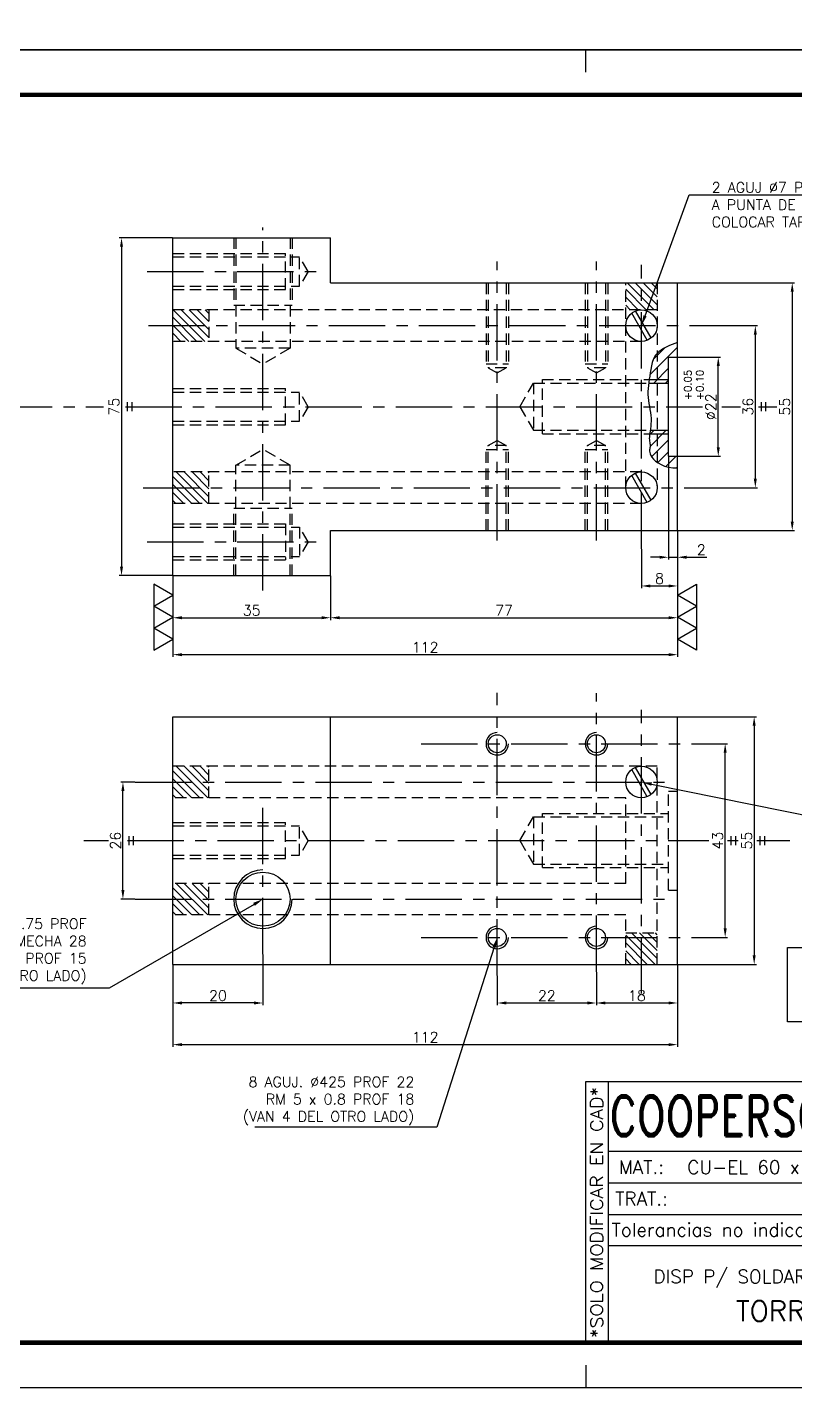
# Model space of a CAD drawing. Extents: x 0 to 3990, y 0 to 1744.
# Drawn here: x 2001 to 2171.4, y 0 to 302 of the extents above; entities that cross this region are included whole.
import ezdxf
from ezdxf import colors
from ezdxf.entities.mleader import LeaderData, LeaderLine
from ezdxf.enums import TextEntityAlignment as Align
from ezdxf.math import Vec2, Vec3

# ---------------------------------------------------------------- set-up
doc = ezdxf.new("R2010")
doc.units = 0
doc.header["$LTSCALE"] = 10
doc.header["$MEASUREMENT"] = 0
doc.linetypes.add('CENTER', pattern=[2, 1.25, -0.25, 0.25, -0.25])
doc.linetypes.add('HIDDEN', pattern=[0.375, 0.25, -0.125])
doc.layers.get('0').update_dxf_attribs({"linetype": 'CONTINUOUS'})
doc.layers.get('DEFPOINTS').update_dxf_attribs({"linetype": 'CONTINUOUS'})
for name, color, linetype in [('0-CO', 3, 'CONTINUOUS'), ('1', 1, 'CENTER'), ('CL', 1, 'CENTER'), ('CO', 3, 'CONTINUOUS'), ('FI', 1, 'CONTINUOUS'), ('OC', 1, 'HIDDEN'), ('RY', 5, 'CONTINUOUS')]:
    doc.layers.add(name, color=color, linetype=linetype)
doc.styles.add('ROMAND', font='ROMAND')
doc.styles.add('ROMANS', font='ROMANS.SHX')
doc.dimstyles.new('1', dxfattribs={"dimtxt": 2.3, "dimasz": 2, "dimexe": 0.5, "dimexo": 0.0625, "dimgap": 0.5, "dimtad": 1, "dimdec": 4, "dimdsep": 46, "dimtxsty": 'ROMANS', "dimcen": -2, "dimclrt": 7, "dimadec": 0, "dimazin": 0, "dimtfac": 0.869565, "dimtdec": 4, "dimtmove": 0, "dimatfit": 3, "dimfxl": 1, "dimtolj": 1, "dimarcsym": 0})
pattern_1 = [(135, (14692.9719, 19673.561), (-0.883883476, -0.883883476), [])]

# ---------------------------------------------------------------- blocks, each defined once
blk = doc.blocks.new('A4G')
blk.add_line((0, 148.5), (9.75, 148.5))
blk.add_lwpolyline([(0, 297), (210, 297), (210, 0), (0, 0)], close=True)
at = {"const_width": 1}
blk.add_lwpolyline([(25, 287), (200, 287), (200, 10), (25, 10)], close=True, dxfattribs=at)
blk = doc.blocks.new('A3G')
for p, q in [((235, 292), (235, 297)), ((235, 5), (235, 0))]:
    blk.add_line(p, q)
blk.add_lwpolyline([(0, 297), (420, 297), (420, 0), (0, 0)], close=True)
at = {"const_width": 1}
blk.add_lwpolyline([(25, 287), (410, 287), (410, 10), (25, 10)], close=True, dxfattribs=at)
blk = doc.blocks.new('*D332')
at = {"layer": 'CO', "color": 0, "lineweight": -2}
for p, q in [((2149.93, 142.96), (2156.42, 142.96)), ((2155.92, 101.96), (2155.92, 140.96)), ((2149.17, 99.96), (2156.42, 99.96))]:
    blk.add_line(p, q, dxfattribs=at)
at = {"layer": 'CO', "color": 0}
for points in [[(2155.59, 140.96), (2156.26, 140.96), (2155.92, 142.96)], [(2155.59, 101.96), (2156.26, 101.96), (2155.92, 99.96)]]:
    blk.add_solid(points, dxfattribs=at)
at = {"layer": 'DEFPOINTS', "color": 0}
for p in [(2149.87, 142.96), (2155.92, 142.96), (2149.11, 99.96)]:
    blk.add_point(p, dxfattribs=at)
at = {"layer": 'CO', "color": 7, "insert": (2154.27, 121.46), "char_height": 2.3, "attachment_point": 5, "rotation": 90, "style": 'ROMANS'}
blk.add_mtext('\\A1;43', dxfattribs=at)
blk = doc.blocks.new('*D333')
at = {"layer": 'CO', "color": 0, "lineweight": -2}
for p, q in [((2145.41, 148.96), (2162.86, 148.96)), ((2162.36, 146.96), (2162.36, 95.96)), ((2145.41, 93.96), (2162.86, 93.96))]:
    blk.add_line(p, q, dxfattribs=at)
at = {"layer": 'CO', "color": 0}
for points in [[(2162.03, 146.96), (2162.69, 146.96), (2162.36, 148.96)], [(2162.03, 95.96), (2162.69, 95.96), (2162.36, 93.96)]]:
    blk.add_solid(points, dxfattribs=at)
at = {"layer": 'DEFPOINTS', "color": 0}
for p in [(2145.35, 148.96), (2145.35, 93.96), (2162.36, 93.96)]:
    blk.add_point(p, dxfattribs=at)
at = {"layer": 'CO', "color": 7, "insert": (2160.71, 121.46), "char_height": 2.3, "attachment_point": 5, "rotation": 90, "style": 'ROMANS'}
blk.add_mtext('\\A1;55', dxfattribs=at)
blk = doc.blocks.new('*D334')
at = {"layer": 'CO', "color": 0, "lineweight": -2}
for p, q in [((2024.93, 134.46), (2021.77, 134.46)), ((2022.27, 110.46), (2022.27, 132.46)), ((2024.93, 108.46), (2021.77, 108.46))]:
    blk.add_line(p, q, dxfattribs=at)
at = {"layer": 'CO', "color": 0}
for points in [[(2021.93, 132.46), (2022.6, 132.46), (2022.27, 134.46)], [(2021.93, 110.46), (2022.6, 110.46), (2022.27, 108.46)]]:
    blk.add_solid(points, dxfattribs=at)
at = {"layer": 'DEFPOINTS', "color": 0}
for p in [(2022.27, 134.46), (2024.99, 134.46), (2024.99, 108.46)]:
    blk.add_point(p, dxfattribs=at)
at = {"layer": 'CO', "color": 7, "insert": (2020.62, 121.46), "char_height": 2.3, "attachment_point": 5, "rotation": 90, "style": 'ROMANS'}
blk.add_mtext('\\A1;26', dxfattribs=at)
blk = doc.blocks.new('*D335')
at = {"layer": 'CO', "color": 0, "lineweight": -2}
for p, q in [((2033.35, 180.21), (2033.35, 170.42)), ((2068.35, 180.21), (2068.35, 170.42)), ((2035.35, 170.92), (2066.35, 170.92))]:
    blk.add_line(p, q, dxfattribs=at)
at = {"layer": 'CO', "color": 0}
for points in [[(2035.35, 171.26), (2035.35, 170.59), (2033.35, 170.92)], [(2066.35, 171.26), (2066.35, 170.59), (2068.35, 170.92)]]:
    blk.add_solid(points, dxfattribs=at)
at = {"layer": 'DEFPOINTS', "color": 0}
for p in [(2033.35, 180.27), (2068.35, 180.27), (2068.35, 170.92)]:
    blk.add_point(p, dxfattribs=at)
at = {"layer": 'CO', "color": 7, "insert": (2050.85, 172.57), "char_height": 2.3, "attachment_point": 5, "style": 'ROMANS'}
blk.add_mtext('\\A1;35', dxfattribs=at)
blk = doc.blocks.new('*D336')
at = {"layer": 'CO', "color": 0, "lineweight": -2}
for p, q in [((2145.35, 190.21), (2145.35, 170.42)), ((2068.35, 180.21), (2068.35, 170.42)), ((2070.35, 170.92), (2143.35, 170.92))]:
    blk.add_line(p, q, dxfattribs=at)
at = {"layer": 'CO', "color": 0}
for points in [[(2070.35, 171.26), (2070.35, 170.59), (2068.35, 170.92)], [(2143.35, 171.26), (2143.35, 170.59), (2145.35, 170.92)]]:
    blk.add_solid(points, dxfattribs=at)
at = {"layer": 'DEFPOINTS', "color": 0}
for p in [(2145.35, 190.27), (2068.35, 180.27), (2145.35, 170.92)]:
    blk.add_point(p, dxfattribs=at)
at = {"layer": 'CO', "color": 7, "insert": (2106.85, 172.57), "char_height": 2.3, "attachment_point": 5, "style": 'ROMANS'}
blk.add_mtext('\\A1;77', dxfattribs=at)
blk = doc.blocks.new('*D337')
at = {"layer": 'CO', "color": 0, "lineweight": -2}
for p, q in [((2145.35, 190.21), (2145.35, 162.23)), ((2033.35, 180.21), (2033.35, 162.23)), ((2035.35, 162.73), (2143.35, 162.73))]:
    blk.add_line(p, q, dxfattribs=at)
at = {"layer": 'CO', "color": 0}
for points in [[(2035.35, 163.06), (2035.35, 162.39), (2033.35, 162.73)], [(2143.35, 163.06), (2143.35, 162.39), (2145.35, 162.73)]]:
    blk.add_solid(points, dxfattribs=at)
at = {"layer": 'DEFPOINTS', "color": 0}
for p in [(2145.35, 190.27), (2033.35, 180.27), (2145.35, 162.73)]:
    blk.add_point(p, dxfattribs=at)
at = {"layer": 'CO', "color": 7, "insert": (2089.35, 164.38), "char_height": 2.3, "attachment_point": 5, "style": 'ROMANS'}
blk.add_mtext('\\A1;112', dxfattribs=at)
blk = doc.blocks.new('*D343')
at = {"layer": 'CO', "color": 0, "lineweight": -2}
for p, q in [((2033.35, 93.89), (2033.35, 84.91)), ((2053.35, 96.16), (2053.35, 84.91)), ((2051.35, 85.41), (2035.35, 85.41))]:
    blk.add_line(p, q, dxfattribs=at)
at = {"layer": 'CO', "color": 0}
for points in [[(2035.35, 85.75), (2035.35, 85.08), (2033.35, 85.41)], [(2051.35, 85.75), (2051.35, 85.08), (2053.35, 85.41)]]:
    blk.add_solid(points, dxfattribs=at)
at = {"layer": 'DEFPOINTS', "color": 0}
for p in [(2033.35, 93.96), (2053.35, 96.22), (2033.35, 85.41)]:
    blk.add_point(p, dxfattribs=at)
at = {"layer": 'CO', "color": 7, "insert": (2043.35, 87.06), "char_height": 2.3, "attachment_point": 5, "style": 'ROMANS'}
blk.add_mtext('\\A1;20', dxfattribs=at)
blk = doc.blocks.new('*D344')
at = {"layer": 'CO', "color": 0, "lineweight": -2}
for p, q in [((2105.35, 91.45), (2105.35, 84.91)), ((2127.35, 92.26), (2127.35, 84.91)), ((2107.35, 85.41), (2125.35, 85.41))]:
    blk.add_line(p, q, dxfattribs=at)
at = {"layer": 'CO', "color": 0}
for points in [[(2107.35, 85.75), (2107.35, 85.08), (2105.35, 85.41)], [(2125.35, 85.75), (2125.35, 85.08), (2127.35, 85.41)]]:
    blk.add_solid(points, dxfattribs=at)
at = {"layer": 'DEFPOINTS', "color": 0}
for p in [(2105.35, 91.51), (2127.35, 92.32), (2127.35, 85.41)]:
    blk.add_point(p, dxfattribs=at)
at = {"layer": 'CO', "color": 7, "insert": (2116.35, 87.06), "char_height": 2.3, "attachment_point": 5, "style": 'ROMANS'}
blk.add_mtext('\\A1;22', dxfattribs=at)
blk = doc.blocks.new('*D345')
at = {"layer": 'CO', "color": 0, "lineweight": -2}
for p, q in [((2145.35, 93.89), (2145.35, 84.91)), ((2127.35, 92.2), (2127.35, 84.91)), ((2129.35, 85.41), (2143.35, 85.41))]:
    blk.add_line(p, q, dxfattribs=at)
at = {"layer": 'CO', "color": 0}
for points in [[(2129.35, 85.75), (2129.35, 85.08), (2127.35, 85.41)], [(2143.35, 85.75), (2143.35, 85.08), (2145.35, 85.41)]]:
    blk.add_solid(points, dxfattribs=at)
at = {"layer": 'DEFPOINTS', "color": 0}
for p in [(2145.35, 93.96), (2127.35, 92.26), (2145.35, 85.41)]:
    blk.add_point(p, dxfattribs=at)
at = {"layer": 'CO', "color": 7, "insert": (2136.35, 87.06), "char_height": 2.3, "attachment_point": 5, "style": 'ROMANS'}
blk.add_mtext('\\A1;18', dxfattribs=at)
blk = doc.blocks.new('*D346')
at = {"layer": 'CO', "color": 0, "lineweight": -2}
for p, q in [((2145.35, 190.15), (2145.35, 177.47)), ((2137.35, 186.18), (2137.35, 177.47)), ((2139.35, 177.97), (2143.35, 177.97))]:
    blk.add_line(p, q, dxfattribs=at)
at = {"layer": 'CO', "color": 0}
for points in [[(2139.35, 178.31), (2139.35, 177.64), (2137.35, 177.97)], [(2143.35, 178.31), (2143.35, 177.64), (2145.35, 177.97)]]:
    blk.add_solid(points, dxfattribs=at)
at = {"layer": 'DEFPOINTS', "color": 0}
for p in [(2145.35, 190.21), (2137.35, 186.25), (2145.35, 177.97)]:
    blk.add_point(p, dxfattribs=at)
at = {"layer": 'CO', "color": 7, "insert": (2141.35, 179.62), "char_height": 2.3, "attachment_point": 5, "style": 'ROMANS'}
blk.add_mtext('\\A1;8', dxfattribs=at)
blk = doc.blocks.new('*D347')
at = {"layer": 'CO', "color": 0, "lineweight": -2}
for p, q in [((2149.73, 235.77), (2163.12, 235.77)), ((2162.62, 201.77), (2162.62, 233.77)), ((2149.73, 199.77), (2163.12, 199.77))]:
    blk.add_line(p, q, dxfattribs=at)
at = {"layer": 'CO', "color": 0}
for points in [[(2162.28, 233.77), (2162.95, 233.77), (2162.62, 235.77)], [(2162.28, 201.77), (2162.95, 201.77), (2162.62, 199.77)]]:
    blk.add_solid(points, dxfattribs=at)
at = {"layer": 'DEFPOINTS', "color": 0}
for p in [(2149.66, 235.77), (2162.62, 235.77), (2149.66, 199.77)]:
    blk.add_point(p, dxfattribs=at)
at = {"layer": 'CO', "color": 7, "insert": (2160.97, 217.77), "char_height": 2.3, "attachment_point": 5, "rotation": 90, "style": 'ROMANS'}
blk.add_mtext('\\A1;36', dxfattribs=at)
blk = doc.blocks.new('*D348')
at = {"layer": 'CO', "color": 0, "lineweight": -2}
for p, q in [((2145.41, 245.27), (2171.31, 245.27)), ((2170.81, 243.27), (2170.81, 192.27)), ((2145.41, 190.27), (2171.31, 190.27))]:
    blk.add_line(p, q, dxfattribs=at)
at = {"layer": 'CO', "color": 0}
for points in [[(2170.47, 243.27), (2171.14, 243.27), (2170.81, 245.27)], [(2170.47, 192.27), (2171.14, 192.27), (2170.81, 190.27)]]:
    blk.add_solid(points, dxfattribs=at)
at = {"layer": 'DEFPOINTS', "color": 0}
for p in [(2145.35, 245.27), (2145.35, 190.27), (2170.81, 190.27)]:
    blk.add_point(p, dxfattribs=at)
at = {"layer": 'CO', "color": 7, "insert": (2169.16, 217.77), "char_height": 2.3, "attachment_point": 5, "rotation": 90, "style": 'ROMANS'}
blk.add_mtext('\\A1;55', dxfattribs=at)
blk = doc.blocks.new('*D349')
at = {"layer": 'CO', "color": 0, "lineweight": -2}
for p, q in [((2033.29, 255.27), (2021.46, 255.27)), ((2021.96, 253.27), (2021.96, 182.27)), ((2033.29, 180.27), (2021.46, 180.27))]:
    blk.add_line(p, q, dxfattribs=at)
at = {"layer": 'CO', "color": 0}
for points in [[(2021.62, 253.27), (2022.29, 253.27), (2021.96, 255.27)], [(2021.62, 182.27), (2022.29, 182.27), (2021.96, 180.27)]]:
    blk.add_solid(points, dxfattribs=at)
at = {"layer": 'DEFPOINTS', "color": 0}
for p in [(2033.35, 255.27), (2021.96, 180.27), (2033.35, 180.27)]:
    blk.add_point(p, dxfattribs=at)
at = {"layer": 'CO', "color": 7, "insert": (2020.31, 217.77), "char_height": 2.3, "attachment_point": 5, "rotation": 90, "style": 'ROMANS'}
blk.add_mtext('\\A1;75', dxfattribs=at)
blk = doc.blocks.new('*D353')
at = {"layer": 'CO', "color": 0, "lineweight": -2}
for p, q in [((2033.35, 93.89), (2033.35, 75.67)), ((2145.35, 93.89), (2145.35, 75.67)), ((2035.35, 76.17), (2143.35, 76.17))]:
    blk.add_line(p, q, dxfattribs=at)
at = {"layer": 'CO', "color": 0}
for points in [[(2035.35, 76.5), (2035.35, 75.84), (2033.35, 76.17)], [(2143.35, 76.5), (2143.35, 75.84), (2145.35, 76.17)]]:
    blk.add_solid(points, dxfattribs=at)
at = {"layer": 'DEFPOINTS', "color": 0}
for p in [(2033.35, 93.96), (2145.35, 93.96), (2145.35, 76.17)]:
    blk.add_point(p, dxfattribs=at)
at = {"layer": 'CO', "color": 7, "insert": (2089.35, 77.82), "char_height": 2.3, "attachment_point": 5, "style": 'ROMANS'}
blk.add_mtext('\\A1;112', dxfattribs=at)
blk = doc.blocks.new('COOPERSOLROT-02')
for p, q in [((0, 58), (175, 58)), ((0, 0), (0, 58)), ((5, 0), (5, 58)), ((120, 0), (120, 58)), ((175, 0), (175, 58)), ((5, 42.5), (120, 42.5)), ((120, 38.19), (175, 38.19)), ((5, 35.5), (120, 35.5)), ((89.89, 28.5), (89.89, 35.5)), ((5, 28.5), (175, 28.5)), ((147.5, 14), (147.5, 28.5)), ((147.5, 21.5), (5, 21.5)), ((120, 14), (175, 14)), ((0, 0), (175, 0))]:
    blk.add_line(p, q)
at = {"color": 1, "linetype": 'CENTER'}
blk.add_line((166.98, 22.51), (166.98, 15.06), dxfattribs=at)
for points in [[(152.09, 18.79), (161.93, 18.79)], [(163.26, 18.79), (170.71, 18.79)]]:
    blk.add_lwpolyline(points, dxfattribs=at)
at = {"layer": '1'}
for points in [[(170.85, 56.26), (171.21, 56.85)], [(139.66, 52.43), (140.02, 53.02)], [(165.28, 45.22), (165.64, 45.81)], [(145.46, 32.42), (145.82, 33.01)]]:
    blk.add_lwpolyline(points, dxfattribs=at)
blk.add_lwpolyline([(160.25, 18.79), (160.25, 21.83), (153.47, 21.16), (153.47, 16.41), (160.25, 15.74)], close=True, dxfattribs=at)
for radius in [3.05, 2.37]:
    blk.add_circle((166.98, 18.79), radius, dxfattribs=at)
at = {"style": 'ROMANS', "width": 0.996387}
blk.add_text('*SOLO MODIFICAR EN CAD*', height=2.7, rotation=90, dxfattribs=at).set_placement((3.77, 1.09), (3.77, 56.81), align=Align.FIT)
at = {"style": 'ROMAND', "width": 0.75}
blk.add_text('COOPERSOL', height=9, dxfattribs=at).set_placement((5.26, 45.85))
at = {"style": 'ROMANS'}
for s, p in [('MAT.:', (7.32, 37.47)), ('TRAT.:', (6.5, 30.47)), ('CANT.:', (90.89, 30.47)), ('Tolerancias no indicadas basta segun DIN 7168', (5.7, 23.56))]:
    blk.add_text(s, height=3, dxfattribs=at).set_placement(p)
for tag, height, style, p in [('CONJUNTO', 2.3, 'ROMANS', (62.5, 17.5)), ('SUBCONJUNTO', 3, 'ROMANS', (62.5, 11.5)), ('DENOMINACION', 4.5, 'ROMANS', (62.5, 4.75)), ('COD-PLA', 6, 'ROMAND', (147.5, 5.5))]:
    blk.add_attdef(tag, text='', height=height, dxfattribs=dict(style=style)).set_placement(p, align=Align.MIDDLE)
at = {"layer": '1', "style": 'ROMANS'}
for s, height, p in [('Tomas Flores 2250 (ex Pasco)', 2.2, (64.69, 54.68)), ('Esta prohibida la modificacion,', 2.2, (121.36, 54.23)), ('Quilmes Oeste, BsAs Argrntina', 2.2, (64.69, 51.12)), ('reproduccion o copia total', 2.2, (121.36, 50.67)), ('Tel (54)(011) 4270-9731/9391', 2.2, (64.55, 47.56)), ('o parcial de este plano,', 2.2, (121.36, 47.11)), ('Tel (54)(011) 4270-9597', 2.2, (64.55, 43.83)), ('sin la expresa autorizacion ', 2.2, (121.36, 43.55)), ('de la empresa COOPERSOL', 2.2, (121.36, 39.99)), ('salvo indicacion contraria', 2.2, (121.36, 30.54)), ('ESC.:', 2.25, (120.89, 25.29)), ('FECHA:', 2.25, (120.81, 18.36)), ('CODIGO', 2.16, (121.33, 10.78))]:
    blk.add_text(s, height=height, dxfattribs=at).set_placement(p)
at = {"layer": '1', "style": 'ROMANS', "width": 0.96139}
blk.add_text('Eliminar rebabas y cantos vivos', height=2.2, dxfattribs=at).set_placement((121.34, 34.1), (174.21, 34.1), align=Align.FIT)
at = {"layer": '1', "style": 'ROMANS'}
blk.add_text('Metodo ISO', height=1.948, dxfattribs=at).set_placement((161.34, 25.77), align=Align.MIDDLE)
for tag, p in [('MAT', (22.51, 37.47)), ('TRAT', (22.51, 30.47)), ('CANT', (106.49, 30.47))]:
    blk.add_attdef(tag, p, '', height=3, dxfattribs=at)
for tag, p in [('ESC', (137.33, 22.73)), ('FECHA', (137.33, 15.06))]:
    blk.add_attdef(tag, text='', height=2.25, dxfattribs=at).set_placement(p, align=Align.CENTER)
blk = doc.blocks.new('*D399')
at = {"layer": 'CO', "color": 0, "lineweight": -2}
for p, q in [((2145.41, 228.77), (2154.89, 228.77)), ((2154.39, 208.77), (2154.39, 226.77)), ((2145.41, 206.77), (2154.89, 206.77))]:
    blk.add_line(p, q, dxfattribs=at)
at = {"layer": 'CO', "color": 0}
for points in [[(2154.06, 226.77), (2154.73, 226.77), (2154.39, 228.77)], [(2154.06, 208.77), (2154.73, 208.77), (2154.39, 206.77)]]:
    blk.add_solid(points, dxfattribs=at)
at = {"layer": 'DEFPOINTS', "color": 0}
for p in [(2145.35, 228.77), (2154.39, 228.77), (2145.35, 206.77)]:
    blk.add_point(p, dxfattribs=at)
at = {"layer": 'CO', "color": 7, "insert": (2152.74, 217.77), "char_height": 2.3, "attachment_point": 5, "rotation": 90, "style": 'ROMANS'}
blk.add_mtext('\\A1;%%C22', dxfattribs=at)
blk = doc.blocks.new('*D400')
at = {"layer": 'CO', "color": 0, "lineweight": -2}
for p, q in [((2143.35, 206.71), (2143.35, 183.85)), ((2145.35, 190.21), (2145.35, 183.85)), ((2141.35, 184.35), (2139.35, 184.35)), ((2143.35, 184.35), (2145.35, 184.35)), ((2147.35, 184.35), (2151.88, 184.35))]:
    blk.add_line(p, q, dxfattribs=at)
at = {"layer": 'CO', "color": 0}
for points in [[(2141.35, 184.68), (2141.35, 184.02), (2143.35, 184.35)], [(2147.35, 184.68), (2147.35, 184.02), (2145.35, 184.35)]]:
    blk.add_solid(points, dxfattribs=at)
at = {"layer": 'DEFPOINTS', "color": 0}
for p in [(2143.35, 206.77), (2145.35, 190.27), (2145.35, 184.35)]:
    blk.add_point(p, dxfattribs=at)
at = {"layer": 'CO', "color": 7, "insert": (2150.61, 186), "char_height": 2.3, "attachment_point": 5, "style": 'ROMANS'}
blk.add_mtext('\\A1;2', dxfattribs=at)
blk = doc.blocks.new('TOL')
at = {"layer": '0-CO', "style": 'ROMANS'}
for tag, p in [('TOLSUP', (2.34, 3.94)), ('TOLINF', (2.34, 1.29))]:
    blk.add_attdef(tag, p, '', height=1.64, dxfattribs=at)

msp = doc.modelspace()

# ---------------------------------------------------------------- hatches: boundary and pattern name
at = {"layer": 'CO'}
h = msp.add_hatch(dxfattribs=at)
h.set_pattern_fill('ANSI31', color=256, scale=10, angle=90, style=0)
h.set_pattern_definition([(135, (14884.5428, 19673.561), (-0.883883476, -0.883883476), [])])
h.paths.add_polyline_path([(2137.34794, 245.27395), (2137.34794, 239.27395), (2140.84794, 239.27395), (2140.84794, 245.27395)])
h.paths.add_polyline_path([(2133.84794, 245.27395), (2133.84794, 239.27395), (2137.34794, 239.27395), (2137.34794, 245.27395)])
h = msp.add_hatch(dxfattribs=at)
h.set_pattern_fill('ANSI31', color=256, scale=10, angle=90, style=0)
h.set_pattern_definition(pattern_1)
h.paths.add_polyline_path([(2033.34794, 235.77395), (2033.34794, 232.27395), (2041.34794, 232.27395), (2041.34794, 235.77395)])
h.paths.add_polyline_path([(2033.34794, 239.27395), (2033.34794, 235.77395), (2041.34794, 235.77395), (2041.34794, 239.27395)])
h = msp.add_hatch(dxfattribs=at)
h.set_pattern_fill('ANSI31', color=256, scale=10, angle=90, style=0)
h.set_pattern_definition(pattern_1)
h.paths.add_polyline_path([(2033.34794, 199.77395), (2033.34794, 196.27395), (2041.34794, 196.27395), (2041.34794, 199.77395)])
h.paths.add_polyline_path([(2033.34794, 203.27395), (2033.34794, 199.77395), (2041.34794, 199.77395), (2041.34794, 203.27395)])
h = msp.add_hatch(dxfattribs=at)
h.set_pattern_fill('ANSI31', color=256, scale=10, angle=90, style=0)
h.set_pattern_definition([(135, (14692.9719, 19608.2442), (-0.883883476, -0.883883476), [])])
h.paths.add_polyline_path([(2033.34794, 134.45719), (2033.34794, 130.95719), (2041.34794, 130.95719), (2041.34794, 134.45719)])
h.paths.add_polyline_path([(2033.34794, 137.95719), (2033.34794, 134.45719), (2041.34794, 134.45719), (2041.34794, 137.95719)])
h = msp.add_hatch(dxfattribs=at)
h.set_pattern_fill('ANSI31', color=256, scale=10, angle=90, style=0)
h.set_pattern_definition([(135, (14692.9719, 19582.2442), (-0.883883476, -0.883883476), [])])
h.paths.add_polyline_path([(2033.34794, 108.45719), (2033.34794, 104.95719), (2041.34794, 104.95719), (2041.34794, 108.45719)])
h.paths.add_polyline_path([(2033.34794, 111.95719), (2033.34794, 108.45719), (2041.34794, 108.45719), (2041.34794, 111.95719)])
h = msp.add_hatch(dxfattribs=at)
h.set_pattern_fill('ANSI31', color=256, scale=10, angle=90, style=0)
h.set_pattern_definition([(135, (14692.9719, 19744.7871), (-0.883883476, -0.883883476), [])])
h.paths.add_polyline_path([(2133.84794, 93.95719), (2137.34794, 93.95719), (2137.34794, 100.95719), (2133.84794, 100.95719)])
h.paths.add_polyline_path([(2137.34794, 93.95719), (2140.84794, 93.95719), (2140.84794, 100.95719), (2137.34794, 100.95719)])
at = {"layer": 'RY'}
h = msp.add_hatch(dxfattribs=at)
h.set_pattern_fill('ANSI31', color=256, scale=15, style=0)
h.set_pattern_definition([(45, (11842.4149, -10022.9825), (-1.32582521, 1.32582521), [])])
h.paths.add_polyline_path([(2143.34794, 228.77395), (2145.34794, 228.77395), (2145.34794, 232.01217), (2143.56692, 231.38177), (2142.20557, 230.69262), (2141.20281, 229.95732), (2140.84794, 229.57042), (2140.84794, 223.77395), (2143.34794, 223.77395)])
h.paths.add_polyline_path([(2140.84794, 229.57042), (2140.49759, 229.18847), (2140.02885, 228.39865), (2139.73552, 227.60045), (2139.55655, 226.80648), (2139.43086, 226.02932), (2139.30867, 225.27874), (2139.1852, 224.55324), (2139.06692, 223.84847), (2139.05538, 223.77395), (2140.84794, 223.77395)])
h.paths.add_polyline_path([(2140.84794, 223.77395), (2139.05538, 223.77395), (2138.96034, 223.1601), (2138.94254, 223.02395), (2140.84794, 223.02395)])
h.paths.add_polyline_path([(2143.34794, 223.77395), (2140.84794, 223.77395), (2140.84794, 223.02395), (2143.34794, 223.02395)])
h.paths.add_polyline_path([(2143.34794, 211.77395), (2140.84794, 211.77395), (2140.84794, 205.45043), (2141.05653, 205.29826), (2141.72298, 204.91953), (2142.48784, 204.59777), (2143.34861, 204.35611), (2144.3028, 204.21768), (2145.34794, 204.20561), (2145.34794, 206.77395), (2143.34794, 206.77395)])
h.paths.add_polyline_path([(2140.84794, 211.77395), (2139.17928, 211.77395), (2139.1376, 211.45446), (2139.10111, 211.05396), (2139.09211, 210.69595), (2139.10601, 210.37572), (2139.13545, 210.08693), (2139.17307, 209.82326), (2139.2115, 209.57838), (2139.24339, 209.34596), (2139.26138, 209.11966), (2139.25811, 208.89316), (2139.2303, 208.66057), (2139.19099, 208.41783), (2139.1573, 208.1613), (2139.14636, 207.88736), (2139.17528, 207.59239), (2139.26118, 207.27276), (2139.4212, 206.92485), (2139.67244, 206.54503), (2140.02877, 206.13414), (2140.49096, 205.71084), (2140.84794, 205.45043)])
h.paths.add_polyline_path([(2140.84794, 212.52395), (2139.28567, 212.52395), (2139.26458, 212.37407), (2139.19516, 211.89564), (2139.17928, 211.77395), (2140.84794, 211.77395)])
h.paths.add_polyline_path([(2143.34794, 212.52395), (2140.84794, 212.52395), (2140.84794, 211.77395), (2143.34794, 211.77395)])

# ---------------------------------------------------------------- linework, layer by layer
for p, q in [((2033.34794, 255.27395), (2068.34794, 255.27395)), ((2033.34794, 180.27395), (2033.34794, 255.27395)), ((2068.34794, 245.27395), (2068.34794, 255.27395)), ((2068.34794, 245.27395), (2145.34794, 245.27395)), ((2145.34794, 190.27395), (2145.34794, 245.27395)), ((2139.513, 233.02395), (2136.0489, 239.02395)), ((2138.64697, 232.52395), (2135.18287, 238.52395)), ((2143.34794, 206.77395), (2143.34794, 228.77395)), ((2143.34794, 228.77395), (2145.34794, 228.77395)), ((2138.94254, 223.02395), (2143.34794, 223.02395)), ((2139.28567, 212.52395), (2143.34794, 212.52395)), ((2143.34794, 206.77395), (2145.34794, 206.77395)), ((2138.64697, 196.52395), (2135.18287, 202.52395)), ((2139.513, 197.02395), (2136.0489, 203.02395)), ((2068.34794, 190.27395), (2145.34794, 190.27395)), ((2068.34794, 180.27395), (2068.34794, 190.27395)), ((2033.34794, 180.27395), (2068.34794, 180.27395)), ((2033.34794, 93.95719), (2033.34794, 148.95719)), ((2033.34794, 148.95719), (2145.34794, 148.95719)), ((2068.34794, 93.95719), (2068.34794, 148.95719)), ((2145.34794, 93.95719), (2145.34794, 148.95719)), ((2138.64697, 131.20719), (2135.18287, 137.20719)), ((2139.513, 131.70719), (2136.0489, 137.70719)), ((2033.34794, 93.95719), (2145.34794, 93.95719))]:
    msp.add_line(p, q)
for centre, radius in [((2137.34794, 235.77395), 3.5), ((2137.34794, 199.77395), 3.5), ((2105.34794, 142.95719), 2), ((2127.34794, 142.95719), 2), ((2137.34794, 134.45719), 3.5), ((2053.34794, 108.45719), 6), ((2105.34794, 99.95719), 2), ((2127.34794, 99.95719), 2)]:
    msp.add_circle(centre, radius)
at = {"layer": 'CL'}
for p, q in [((2053.34794, 176.98246), (2053.34794, 257.54565)), ((2027.64594, 247.77395), (2065.56421, 247.77395)), ((2105.34794, 188.04637), (2105.34794, 250.01057)), ((2127.34794, 188.04637), (2127.34794, 250.01057)), ((2137.34794, 186.24695), (2137.34794, 249.25655)), ((2027.97403, 235.77395), (2149.66353, 235.77395)), ((1934.06365, 217.77395), (2017.95173, 217.77395)), ((2022.81831, 217.77395), (2150.86185, 217.77395)), ((2155.1994, 217.77395), (2159.32807, 217.77395)), ((2163.34636, 217.77395), (2167.36464, 217.77395)), ((2026.7922, 199.77395), (2149.66353, 199.77395)), ((2027.64594, 187.77395), (2065.56421, 187.77395)), ((2105.34794, 91.51486), (2105.34794, 154.27542)), ((2127.34794, 92.32054), (2127.34794, 154.20072)), ((2137.34794, 87.50016), (2137.34794, 150.50977)), ((2088.42906, 142.95719), (2149.86649, 142.95719)), ((2024.99295, 134.45719), (2142.71074, 134.45719)), ((2053.34794, 96.22498), (2053.34794, 130.22167)), ((2013.55846, 121.45719), (2019.04779, 121.45719)), ((2023.28996, 121.45719), (2152.32104, 121.45719)), ((2156.41794, 121.45719), (2158.81956, 121.45719)), ((2162.96354, 121.45719), (2170.29134, 121.45719)), ((2024.99295, 108.45719), (2142.71074, 108.45719)), ((2088.42906, 99.95719), (2149.10934, 99.95719))]:
    msp.add_line(p, q, dxfattribs=at)
at = {"layer": 'CO'}
for p, q in [((2023.23613, 218.74586), (2023.23613, 216.74574)), ((2024.23613, 218.74586), (2024.23613, 216.74574)), ((2163.89628, 218.74586), (2163.89628, 216.74574)), ((2164.89628, 218.74586), (2164.89628, 216.74574)), ((2023.54521, 122.4291), (2023.54521, 120.42898)), ((2024.54521, 122.4291), (2024.54521, 120.42898)), ((2157.20319, 122.4291), (2157.20319, 120.42898)), ((2158.20319, 122.4291), (2158.20319, 120.42898)), ((2163.63908, 122.4291), (2163.63908, 120.42898)), ((2164.63908, 122.4291), (2164.63908, 120.42898))]:
    msp.add_line(p, q, dxfattribs=at)
for points in [[(2033.34794, 175.9362), (2029.11454, 178.38035), (2029.11454, 173.49205)], [(2145.34794, 175.9362), (2149.58133, 178.38035), (2149.58133, 173.49205)], [(2033.34794, 171.04789), (2029.11454, 173.49205), (2029.11454, 168.60374)], [(2145.34794, 171.04789), (2149.58133, 173.49205), (2149.58133, 168.60374)], [(2033.34794, 166.15959), (2029.11454, 168.60374), (2029.11454, 163.71544)], [(2145.34794, 166.15959), (2149.58133, 168.60374), (2149.58133, 163.71544)], [(2169.78266, 97.69353), (2292.08288, 97.69353), (2292.08288, 81.25322), (2169.78266, 81.25322)]]:
    msp.add_lwpolyline(points, close=True, dxfattribs=at)
at = {"layer": 'FI'}
for p, q in [((2139.05538, 223.77395), (2143.34794, 223.77395)), ((2139.17928, 211.77395), (2143.34794, 211.77395))]:
    msp.add_line(p, q, dxfattribs=at)
msp.add_lwpolyline([(2145.34794, 232.01217), (2143.56692, 231.38177), (2142.20557, 230.69262), (2141.20281, 229.95732), (2140.49759, 229.18847), (2140.02885, 228.39865), (2139.73552, 227.60045), (2139.55655, 226.80648), (2139.43086, 226.02932), (2139.30867, 225.27874), (2139.1852, 224.55324), (2139.06692, 223.84847), (2138.96034, 223.1601), (2138.87193, 222.48379), (2138.80818, 221.81521), (2138.77557, 221.15003), (2138.78059, 220.48391), (2138.82683, 219.81369), (2138.90626, 219.14094), (2139.00795, 218.46842), (2139.12098, 217.79886), (2139.23441, 217.13502), (2139.33733, 216.47965), (2139.4188, 215.83549), (2139.4679, 215.2053), (2139.47706, 214.59193), (2139.45211, 213.9987), (2139.40225, 213.42903), (2139.33668, 212.88635), (2139.26458, 212.37407), (2139.19516, 211.89564), (2139.1376, 211.45446), (2139.10111, 211.05396), (2139.09211, 210.69595), (2139.10601, 210.37572), (2139.13545, 210.08693), (2139.17307, 209.82326), (2139.2115, 209.57838), (2139.24339, 209.34596), (2139.26138, 209.11966), (2139.25811, 208.89316), (2139.2303, 208.66057), (2139.19099, 208.41783), (2139.1573, 208.1613), (2139.14636, 207.88736), (2139.17528, 207.59239), (2139.26118, 207.27276), (2139.4212, 206.92485), (2139.67244, 206.54503), (2140.02877, 206.13414), (2140.49096, 205.71084), (2141.05653, 205.29826), (2141.72298, 204.91953), (2142.48784, 204.59777), (2143.34861, 204.35611), (2144.3028, 204.21768), (2145.34794, 204.20561)], dxfattribs=at)
for centre, radius in [((2105.34794, 142.95719), 2.5), ((2127.34794, 142.95719), 2.5), ((2053.34794, 108.45719), 6.5), ((2105.34794, 99.95719), 2.5), ((2127.34794, 99.95719), 2.5)]:
    msp.add_arc(centre, radius, 90, 0, dxfattribs=at)
at = {"layer": 'OC'}
for p, q in [((2046.84794, 255.27395), (2046.84794, 240.27395)), ((2047.34794, 255.27395), (2047.34794, 230.73806)), ((2059.34794, 255.27395), (2059.34794, 230.73806)), ((2059.84794, 255.27395), (2059.84794, 240.27395)), ((2033.34794, 251.77395), (2058.34794, 251.77395)), ((2033.34794, 251.02395), (2061.47155, 251.02395)), ((2058.34794, 243.77395), (2058.34794, 251.77395)), ((2063.34794, 247.77395), (2061.47155, 251.02395)), ((2061.47155, 244.52395), (2061.47155, 251.02395)), ((2063.34794, 247.77395), (2061.47155, 244.52395)), ((2102.84794, 245.27395), (2102.84794, 227.27395)), ((2103.34794, 245.27395), (2103.34794, 226.42865)), ((2107.34794, 245.27395), (2107.34794, 226.42865)), ((2107.84794, 245.27395), (2107.84794, 227.27395)), ((2124.84794, 245.27395), (2124.84794, 227.27395)), ((2125.34794, 245.27395), (2125.34794, 226.42865)), ((2129.34794, 245.27395), (2129.34794, 226.42865)), ((2129.84794, 245.27395), (2129.84794, 227.27395)), ((2133.84794, 199.77395), (2133.84794, 245.27395)), ((2140.84794, 245.27395), (2140.84794, 199.77395)), ((2033.34794, 244.52395), (2061.47155, 244.52395)), ((2033.34794, 243.77395), (2058.34794, 243.77395)), ((2140.84794, 239.27395), (2033.34794, 239.27395)), ((2041.34794, 239.27395), (2041.34794, 232.27395)), ((2046.84794, 240.27395), (2059.84794, 240.27395)), ((2137.34794, 232.27395), (2033.34794, 232.27395)), ((2047.34794, 230.73806), (2053.34794, 227.27395)), ((2059.34794, 230.73806), (2047.34794, 230.73806)), ((2059.34794, 230.73806), (2053.34794, 227.27395)), ((2102.84794, 227.27395), (2107.84794, 227.27395)), ((2124.84794, 227.27395), (2129.84794, 227.27395)), ((2103.34794, 226.42865), (2105.34794, 225.27395)), ((2107.34794, 226.42865), (2103.34794, 226.42865)), ((2105.34794, 225.27395), (2107.34794, 226.42865)), ((2115.34794, 223.77395), (2139.05538, 223.77395)), ((2115.34794, 211.77395), (2115.34794, 223.77395)), ((2125.34794, 226.42865), (2127.34794, 225.27395)), ((2129.34794, 226.42865), (2125.34794, 226.42865)), ((2127.34794, 225.27395), (2129.34794, 226.42865)), ((2033.34794, 221.77395), (2058.34794, 221.77395)), ((2033.34794, 221.02395), (2061.47155, 221.02395)), ((2058.34794, 213.77395), (2058.34794, 221.77395)), ((2063.34794, 217.77395), (2061.47155, 221.02395)), ((2061.47155, 214.52395), (2061.47155, 221.02395)), ((2110.34794, 217.77395), (2113.37902, 223.02395)), ((2113.37902, 223.02395), (2138.94254, 223.02395)), ((2113.37902, 223.02395), (2113.37902, 212.52395)), ((2063.34794, 217.77395), (2061.47155, 214.52395)), ((2110.34794, 217.77395), (2113.37902, 212.52395)), ((2033.34794, 214.52395), (2061.47155, 214.52395)), ((2033.34794, 213.77395), (2058.34794, 213.77395)), ((2113.37902, 212.52395), (2139.28567, 212.52395)), ((2115.34794, 211.77395), (2139.17928, 211.77395)), ((2103.34794, 209.11925), (2105.34794, 210.27395)), ((2103.34794, 190.27395), (2103.34794, 209.11925)), ((2107.34794, 209.11925), (2103.34794, 209.11925)), ((2105.34794, 210.27395), (2107.34794, 209.11925)), ((2107.34794, 190.27395), (2107.34794, 209.11925)), ((2125.34794, 209.11925), (2127.34794, 210.27395)), ((2125.34794, 190.27395), (2125.34794, 209.11925)), ((2129.34794, 209.11925), (2125.34794, 209.11925)), ((2127.34794, 210.27395), (2129.34794, 209.11925)), ((2129.34794, 190.27395), (2129.34794, 209.11925)), ((2047.34794, 204.80985), (2053.34794, 208.27395)), ((2059.34794, 204.80985), (2053.34794, 208.27395)), ((2102.84794, 208.27395), (2107.84794, 208.27395)), ((2102.84794, 190.27395), (2102.84794, 208.27395)), ((2107.84794, 190.27395), (2107.84794, 208.27395)), ((2124.84794, 208.27395), (2129.84794, 208.27395)), ((2124.84794, 190.27395), (2124.84794, 208.27395)), ((2129.84794, 190.27395), (2129.84794, 208.27395)), ((2137.34794, 203.27395), (2033.34794, 203.27395)), ((2041.34794, 196.27395), (2041.34794, 203.27395)), ((2047.34794, 180.27395), (2047.34794, 204.80985)), ((2059.34794, 204.80985), (2047.34794, 204.80985)), ((2059.34794, 180.27395), (2059.34794, 204.80985)), ((2137.34794, 196.27395), (2033.34794, 196.27395)), ((2046.84794, 195.27395), (2059.84794, 195.27395)), ((2046.84794, 180.27395), (2046.84794, 195.27395)), ((2059.84794, 180.27395), (2059.84794, 195.27395)), ((2033.34794, 191.77395), (2058.34794, 191.77395)), ((2033.34794, 191.02395), (2061.47155, 191.02395)), ((2058.34794, 191.77395), (2058.34794, 183.77395)), ((2063.34794, 187.77395), (2061.47155, 191.02395)), ((2061.47155, 191.02395), (2061.47155, 184.52395)), ((2063.34794, 187.77395), (2061.47155, 184.52395)), ((2033.34794, 184.52395), (2061.47155, 184.52395)), ((2033.34794, 183.77395), (2058.34794, 183.77395)), ((2140.84794, 137.95719), (2033.34794, 137.95719)), ((2041.34794, 130.95719), (2041.34794, 137.95719)), ((2140.84794, 93.95719), (2140.84794, 137.95719)), ((2133.84794, 130.95719), (2033.34794, 130.95719)), ((2133.84794, 111.95719), (2133.84794, 130.95719)), ((2143.34794, 132.45719), (2145.34794, 132.45719)), ((2143.34794, 110.45719), (2143.34794, 132.45719)), ((2115.34794, 127.45719), (2143.34794, 127.45719)), ((2115.34794, 115.45719), (2115.34794, 127.45719)), ((2033.34794, 125.45719), (2058.34794, 125.45719)), ((2033.34794, 124.70719), (2061.47155, 124.70719)), ((2058.34794, 117.45719), (2058.34794, 125.45719)), ((2063.34794, 121.45719), (2061.47155, 124.70719)), ((2061.47155, 118.20719), (2061.47155, 124.70719)), ((2110.34794, 121.45719), (2113.37902, 126.70719)), ((2113.37902, 126.70719), (2143.34794, 126.70719)), ((2113.37902, 126.70719), (2113.37902, 116.20719)), ((2063.34794, 121.45719), (2061.47155, 118.20719)), ((2110.34794, 121.45719), (2113.37902, 116.20719)), ((2033.34794, 118.20719), (2061.47155, 118.20719)), ((2033.34794, 117.45719), (2058.34794, 117.45719)), ((2113.37902, 116.20719), (2143.34794, 116.20719)), ((2115.34794, 115.45719), (2143.34794, 115.45719)), ((2133.84794, 111.95719), (2033.34794, 111.95719)), ((2041.34794, 104.95719), (2041.34794, 111.95719)), ((2143.34794, 110.45719), (2145.34794, 110.45719)), ((2133.84794, 104.95719), (2033.34794, 104.95719)), ((2133.84794, 93.95719), (2133.84794, 104.95719)), ((2133.84794, 100.95719), (2140.84794, 100.95719))]:
    msp.add_line(p, q, dxfattribs=at)

# ---------------------------------------------------------------- block references
for name, p in [('A4G', (1977, 297)), ('A3G', (1890, 0))]:
    msp.add_blockref(name, p)
ref = msp.add_blockref('COOPERSOLROT-02', (2125, 10))
ref.add_attrib('COD-PLA', 'CPS-9102', dxfattribs={"height": 6, "style": 'ROMAND'}).set_placement((2272.5, 15.5), align=Align.MIDDLE)
ref.add_attrib('FECHA', '12/09/16', dxfattribs={"layer": '1', "height": 2.25, "style": 'ROMANS'}).set_placement((2262.33468, 25.061), align=Align.CENTER)
ref.add_attrib('MAT', 'CU-EL 60 x 80 x 117', (2147.50529, 47.46815), dxfattribs={"layer": '1', "height": 3, "style": 'ROMANS'})
ref.add_attrib('ESC', '1:1', dxfattribs={"layer": '1', "height": 2.25, "style": 'ROMANS'}).set_placement((2262.33468, 32.72855), align=Align.CENTER)
ref.add_attrib('CANT', '1', (2231.49059, 40.46815), dxfattribs={"layer": '1', "height": 3, "style": 'ROMANS'})
ref.add_attrib('DENOMINACION', 'TORRETA SUPERIOR', dxfattribs={"height": 4.5, "style": 'ROMANS'}).set_placement((2187.5, 17.03781), align=Align.MIDDLE)
ref.add_attrib('SUBCONJUNTO', 'DISP P/ SOLDAR CUPLA A TAPA TERMOTANQUE', dxfattribs={"height": 3, "style": 'ROMANS'}).set_placement((2187.5, 24.47785), align=Align.MIDDLE)
at = {"layer": 'CO', "rotation": 90}
msp.add_blockref('TOL', (2152.41439, 216.86951), dxfattribs=at).add_auto_attribs({'TOLINF': '+0.10', 'TOLSUP': '+0.05'})

# ---------------------------------------------------------------- dimensions: what is measured, and where the dimension line sits
at = {"layer": 'CO'}
for base, p1, p2, picture, middle in [((2021.95675, 180.27395), (2033.34794, 255.27395), (2033.34794, 180.27395), '*D349', (2020.30675, 217.77395)), ((2170.80547, 190.27395), (2145.34794, 245.27395), (2145.34794, 190.27395), '*D348', (2169.15547, 217.77395)), ((2162.6169, 235.77395), (2149.66353, 199.77395), (2149.66353, 235.77395), '*D347', (2160.9669, 217.77395)), ((2162.3597, 93.95719), (2145.34794, 148.95719), (2145.34794, 93.95719), '*D333', (2160.7097, 121.45719)), ((2155.9238, 142.95719), (2149.10934, 99.95719), (2149.86649, 142.95719), '*D332', (2154.2738, 121.45719)), ((2022.26583, 134.45719), (2024.99295, 108.45719), (2024.99295, 134.45719), '*D334', (2020.61583, 121.45719))]:
    dim = msp.add_linear_dim(base=base, p1=p1, p2=p2, angle=90, dimstyle='1', dxfattribs=at)
    dim.commit()
    dim.dimension.update_dxf_attribs({"geometry": picture, "text_midpoint": middle})
dim = msp.add_linear_dim(base=(2154.39289, 228.77395), p1=(2145.34794, 206.77395), p2=(2145.34794, 228.77395), angle=90, text='%%C<>', dimstyle='1', dxfattribs=at)
dim.commit()
dim.dimension.update_dxf_attribs({"geometry": '*D399', "text_midpoint": (2152.74289, 217.77395)})
for base, p1, p2, picture, middle in [((2145.34794, 184.35096), (2143.34794, 206.77395), (2145.34794, 190.27395), '*D400', (2150.6146, 186.00096)), ((2145.34794, 162.72633), (2033.34794, 180.27395), (2145.34794, 190.27395), '*D337', (2089.34794, 164.37633)), ((2145.34794, 177.97332), (2137.34794, 186.24695), (2145.34794, 190.21145), '*D346', (2141.34794, 179.62332)), ((2068.34794, 170.92496), (2033.34794, 180.27395), (2068.34794, 180.27395), '*D335', (2050.84794, 172.57496)), ((2033.34794, 85.41428), (2053.34794, 96.22498), (2033.34794, 93.95719), '*D343', (2043.34794, 87.06428)), ((2145.34794, 76.16951), (2033.34794, 93.95719), (2145.34794, 93.95719), '*D353', (2089.34794, 77.81951)), ((2145.34794, 85.41428), (2127.34794, 92.25804), (2145.34794, 93.95719), '*D345', (2136.34794, 87.06428)), ((2127.34794, 85.41428), (2105.34794, 91.51486), (2127.34794, 92.32054), '*D344', (2116.34794, 87.06428))]:
    dim = msp.add_linear_dim(base=base, p1=p1, p2=p2, dimstyle='1', dxfattribs=at)
    dim.commit()
    dim.dimension.update_dxf_attribs({"geometry": picture, "text_midpoint": middle})
dim = msp.add_linear_dim(base=(2145.34794, 170.92496), p1=(2068.34794, 180.27395), p2=(2145.34794, 190.27395), dimstyle='1', override={"dimtmove": 1}, dxfattribs=at)
dim.commit()
dim.dimension.update_dxf_attribs({"geometry": '*D336', "text_midpoint": (2106.84794, 172.57496)})

# ---------------------------------------------------------------- leaders
ml = msp.add_multileader_mtext('Standard', dxfattribs=at)
ml.set_content('2 AGUJ %%C7 PROF\\PA PUNTA DE MECHA : 44\\PCOLOCAR TAPON', color=7, style='ROMANS')
ml.set_leader_properties(color=256, linetype='ByLayer', lineweight=-1)
ml.build(insert=Vec2(0, 0))
ml.multileader.update_dxf_attribs({"text_left_attachment_type": 6, "text_right_attachment_type": 5, "dogleg_length": 4, "arrow_head_size": 2.3})
ctx = ml.context
ctx.base_point, ctx.char_height, ctx.arrow_head_size, ctx.landing_gap_size, ctx.plane_origin = Vec3(2151.94732, 264.82627), 2.3, 2.3, 1, Vec3(2137.34794, 235.77395)
ctx.left_attachment, ctx.right_attachment = 6, 5
notes = []
notes.append((ctx, [(0, (1, 1, 0), (2147.94732, 264.82627), (1, 0), 4, [(0, [(2137.34794, 235.77395)], 0, [])])]))
ctx.mtext.insert, ctx.mtext.flow_direction = Vec3(2152.94732, 267.58627), 5
ml = msp.add_multileader_mtext('Standard', dxfattribs=at)
ml.set_content('1 AGUJ %%C7 PROF\\PA PUNTA DE MECHA : 49\\PCOLOCAR TAPON', color=7, style='ROMANS')
ml.set_leader_properties(color=256, linetype='ByLayer', lineweight=-1)
ml.build(insert=Vec2(0, 0))
ml.multileader.update_dxf_attribs({"text_left_attachment_type": 6, "text_right_attachment_type": 5, "dogleg_length": 4, "arrow_head_size": 2.3})
ctx = ml.context
ctx.base_point, ctx.char_height, ctx.arrow_head_size, ctx.landing_gap_size, ctx.plane_origin = Vec3(2177.23764, 126.47427), 2.3, 2.3, 1, Vec3(2164.83414, 105.37295)
ctx.left_attachment, ctx.right_attachment = 6, 5
notes.append((ctx, [(0, (1, 1, 0), (2176.53146, 126.47427), (1, 0), 0.70617, [(0, [(2137.34794, 134.45719)], 0, [])])]))
ctx.mtext.insert, ctx.mtext.flow_direction = Vec3(2178.23764, 129.23427), 5
ml = msp.add_multileader_mtext('Standard', dxfattribs=at)
ml.set_content('2 AGUJ. %%C11.75 PROF\\PA PUNTA DE MECHA 28\\PRWW 1/4" PROF 15\\P(VA UNO DEL OTRO LADO)', color=7, style='ROMANS')
ml.set_leader_properties(color=256, linetype='ByLayer', lineweight=-1)
ml.build(insert=Vec2(0, 0))
ml.multileader.update_dxf_attribs({"text_left_attachment_type": 6, "text_right_attachment_type": 5, "dogleg_length": 4, "arrow_head_size": 2.3})
ctx = ml.context
ctx.base_point, ctx.char_height, ctx.arrow_head_size, ctx.landing_gap_size, ctx.plane_origin = Vec3(1966.98439, 101.07097), 2.3, 2.3, 1, Vec3(2053.34794, 108.45719)
ctx.left_attachment, ctx.right_attachment, ctx.text_align_type = 6, 5, 2
notes.append((ctx, [(0, (1, 1, 0), (2019.20344, 88.69478), (-1, 0), 4, [(0, [(2053.34794, 108.45719)], 0, [])])]))
ctx.mtext.insert, ctx.mtext.alignment, ctx.mtext.flow_direction = Vec3(2014.20344, 104.13764), 3, 5
ml = msp.add_multileader_mtext('Standard', dxfattribs=at)
ml.set_content('8 AGUJ. %%C425 PROF 22\\PRM 5 x 0.8 PROF 18\\P(VAN 4 DEL OTRO LADO)', color=7, style='ROMANS')
ml.set_leader_properties(color=256, linetype='ByLayer', lineweight=-1)
ml.build(insert=Vec2(0, 0))
ml.multileader.update_dxf_attribs({"text_left_attachment_type": 6, "text_right_attachment_type": 5, "dogleg_length": 4, "arrow_head_size": 2.3})
ctx = ml.context
ctx.base_point, ctx.char_height, ctx.arrow_head_size, ctx.landing_gap_size, ctx.plane_origin = Vec3(2042.32629, 65.97941), 2.3, 2.3, 1, Vec3(2105.34794, 99.95719)
ctx.left_attachment, ctx.right_attachment, ctx.text_align_type = 6, 5, 2
notes.append((ctx, [(0, (1, 1, 0), (2091.91677, 57.87465), (-1, 0), 4, [(0, [(2105.34794, 99.95719)], 0, [])])]))
ctx.mtext.insert, ctx.mtext.alignment, ctx.mtext.flow_direction = Vec3(2086.91677, 69.04608), 3, 5
for ctx, leaders in notes:
    for number, flags, end, landing, length, lines in leaders:
        leader = LeaderData()
        leader.index, (leader.has_last_leader_line, leader.has_dogleg_vector, leader.attachment_direction) = number, flags
        leader.last_leader_point, leader.dogleg_vector, leader.dogleg_length = Vec3(end), Vec3(landing), length
        for number, points, colour, breaks in lines:
            line = LeaderLine()
            line.index, line.vertices, line.color, line.breaks = number, Vec3.list(points), colors.encode_raw_color(colour), breaks
            leader.lines.append(line)
        ctx.leaders.append(leader)

doc.saveas('drawing.dxf')
